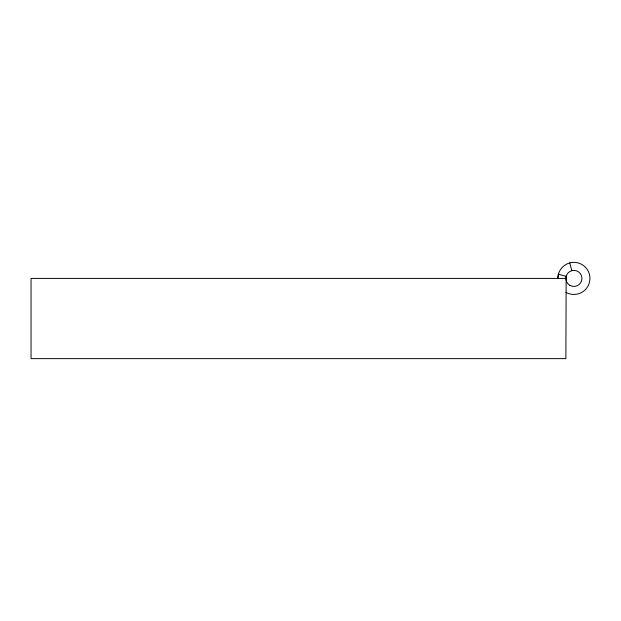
<?xml version="1.0" encoding="UTF-8"?>
<svg xmlns="http://www.w3.org/2000/svg" width="621" height="621" viewBox="0 0 621 621"><rect width="100%" height="100%" fill="white"/><g stroke="black" fill="none" stroke-linecap="round" stroke-linejoin="round"><path stroke-width="0.93" d="M565.886 278.41L31.05 278.41L31.05 358.635L565.886 358.635L566.158 276.337L558.403 274.257L557.86 278.41A16.045 16.045 0 0 1 576.692 262.605A16.045 16.045 0 0 1 588.98 283.898A16.045 16.045 0 0 1 565.886 292.305M569.752 262.908L571.832 270.663M569.892 285.357A8.019 8.019 0 0 0 581.931 278.41A8.019 8.019 0 0 0 569.892 271.462A8.019 8.019 0 0 0 569.892 285.357"/></g></svg>
